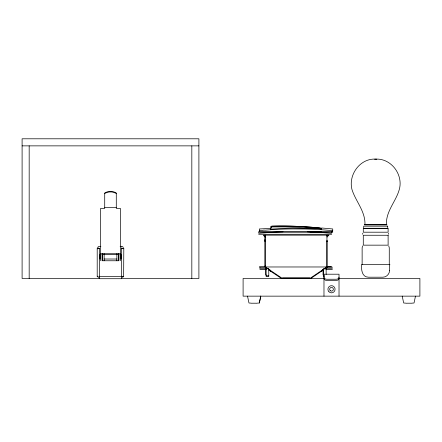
<?xml version="1.0" encoding="UTF-8"?>
<svg xmlns="http://www.w3.org/2000/svg" width="442" height="442" viewBox="0 0 442 442"><rect width="100%" height="100%" fill="white"/><g stroke="black" fill="none" stroke-linecap="round" stroke-linejoin="round"><path stroke-width="0.66" d="M259.62 231.265L259.382 230.829M259.382 230.183C260.183 231.58 263.725 229.591 265.04 230.183A327.202 327.202 0 0 1 293.416 228.945L304.4 228.995A327.202 327.202 0 0 1 327.097 230.183L332.754 230.564M271.001 226.984L271.139 227.763M321.207 229.094L321.224 228.652M270.88 229.757L271.012 226.216L272.101 226.177A367.921 367.921 0 0 1 320.141 228.022L321.224 228.144L321.179 229.321M386.446 224.47C385.783 210.453 397.176 200.414 399.772 187.458C402.397 172.822 389.833 157.479 374.595 159.225M362.744 233.172L362.744 234.282M388.656 234.282L388.656 233.172M123.522 276.714C124.44 275.99 122.384 277.681 121.644 276.731A1.155 0.47 0 0 1 121.826 276.162M259.332 302.997L260.78 296.146L259.332 302.997L256.548 303.206M415.48 296.146L414.032 302.997L411.253 303.206M123.644 276.731L123.799 248.548M97.201 276.493L97.201 248.548L98.356 248.133L99.511 248.548L99.522 278.714L121.489 278.714L121.489 248.548M99.511 248.548C99.975 248.89 97.323 247.271 97.334 248.736M123.76 276.615L122.346 276.952L121.6 276.3M362.661 245.901L362.131 247.752L362.131 264.565M98.881 277.974L98.826 277.593M97.516 247.421L98.942 246.371L100.898 246.299M321.566 270.648L323.141 269.454A4.757 0.376 -33.5 0 1 325.671 267.753L326.942 266.974L265.316 266.974L282.062 278.228L310.218 278.228L323.947 268.957M310.787 278.488L323.141 270.095A4.757 0.376 -33.5 0 1 323.947 269.537M323.141 270.15L321.566 271.294M326.964 266.974L326.472 267.283L326.472 266.974M332.693 231.243L332.754 228.962L321.704 228L321.704 229.083M104.715 193.524L105.295 193.193A10.409 9.558 0 0 1 115.705 193.193L116.285 193.524M121.644 248.343L123.644 248.343M321.704 228.746L293.035 228.1A327.621 327.621 0 0 0 276.007 228.84L270.432 229.16M321.196 228.884L319.461 228.818M270.344 228.42L259.382 228.962L259.382 231.21M22.1 145.866L198.9 145.866M104.715 207.552L116.285 207.552M364.528 224.47L386.872 224.47M364.528 224.912L386.872 224.912M259.382 231.608L332.754 231.608M259.382 232.249L332.754 232.249M258.664 234.266L331.727 234.266M263.432 235.15L328.848 235.15M263.432 235.796L265.178 235.796M327.102 235.796L328.848 235.796M264.355 236.034L265.344 236.034M326.92 236.034L327.456 236.034M264.819 236.918L265.598 236.918M326.914 236.918L327.439 236.918M264.355 240.012L265.128 240.012M264.819 240.896L265.598 240.896M326.903 240.896L327.439 240.896M264.819 241.542L265.598 241.542M326.903 241.542L327.439 241.542M120.125 246.299L121.5 246.299L121.5 247.155M100.671 253.818L120.329 253.818M102.058 254.233L118.942 254.233M104.085 259.023L116.915 259.023M265.504 266.09L264.846 266.09L264.846 235.619M326.831 266.532L330.87 266.532M259.415 266.532L265.636 266.532M326.997 266.532L331.931 266.532M259.879 267.416L266.753 267.416M325.279 267.416L332.401 267.416M265.968 267.62L265.316 267.62L265.316 235.15M326.494 267.62L326.964 267.62L326.964 240.57M259.415 267.858L260.067 267.858M259.879 268.742L268.487 268.742M323.876 268.742L332.401 268.742M259.879 269.388L266.382 269.388M325.898 269.388L332.401 269.388M266.189 274.93L265.67 274.93L265.67 268.758M323.859 274.93L323.041 274.93L323.041 270.128M266.139 275.814L268.769 275.814M323.511 275.814L324.323 275.814M99.522 276.405L121.489 276.405M324.323 276.46L323.511 276.46L323.511 268.957M282.466 277.825L309.814 277.825M99.472 278.466L22.1 278.466L22.1 138.794L198.9 138.794L198.9 278.466L121.528 278.466M324.279 278.466L243.1 278.466L243.1 296.146L419.9 296.146L419.9 278.466L338.721 278.466M251.747 303.206L248.968 302.997L247.52 296.146M252.161 303.206L256.139 303.206M406.447 303.206L403.668 302.997L402.22 296.146M406.861 303.206L410.839 303.206M376.805 159.225C360.639 157.341 347.942 174.551 352.02 189.69C355.766 201.464 365.401 211.326 364.954 224.47M309.748 231.818L321.102 232.199M313.168 231.381L321.085 231.685M318.798 228.752L314.124 228.304A366.959 366.959 0 0 0 278.079 226.917L270.985 226.956M122.069 246.371L123.495 247.421M121.644 248.752L121.716 248.791A1.155 0.414 0 0 1 121.754 248.288L123.594 248.305A1.155 0.414 0 0 1 123.556 248.807M97.5 248.824L97.201 248.548M270.714 270.648L270.095 270.167M268.333 269.598L270.808 271.338L269.139 270.095M265.338 266.974L265.808 267.25L265.808 266.974M270.714 271.294L281.493 278.488M270.36 270.371L269.139 269.454A4.757 0.376 33.5 0 0 268.333 268.891M388.739 245.901L389.269 247.752L389.269 264.565M339.02 296.146L339.02 274.206L323.98 274.206L323.98 296.146M331.727 232.398L331.727 231.807L331.489 233.277L325.638 232.846A379.733 379.733 0 0 0 307.383 231.818M326.942 235.15L326.942 267.62M326.141 268.272L326.141 274.443M325.671 267.156L325.671 267.753M270.432 228.415L270.432 229.497M268.769 268.957L268.769 276.46L266.139 276.46L266.139 268.272M266.609 267.211L266.609 267.808M258.664 231.608L258.725 233.249L264.752 232.846A379.733 379.733 0 0 1 283.007 231.818M191.828 145.866L191.828 278.466M121.025 254.393L121.025 259.023M120.329 260.758L120.329 208.331L116.285 208.331L116.285 192.972L115.705 192.64A10.409 9.558 0 0 0 105.295 192.64L104.715 192.972L104.715 208.364L100.671 208.331L100.671 260.758M118.942 253.918L118.942 260.758M118.594 253.697L118.594 260.758L102.406 260.758L102.406 253.697M116.859 253.697L116.859 260.758M104.141 253.697L104.141 260.758M102.058 253.918L102.058 260.758M99.975 254.393L99.975 259.023M29.172 145.866L29.172 278.466M272.101 226.177A367.871 367.871 0 0 1 320.141 228.022M339.02 278.427A2.89 2.039 0 0 1 336.124 280.466L326.876 280.466A2.89 2.039 0 0 1 323.98 278.427M339.02 277.2A2.89 2.039 0 0 1 336.124 279.245L326.876 279.245A2.89 2.039 0 0 1 323.98 277.2M99.168 276.162A1.144 0.47 0 0 1 99.168 276.825A1.144 0.47 0 0 1 97.544 276.825A1.144 0.47 0 0 1 97.544 276.162M389.54 270.421C389.606 273.979 386.501 277.2 382.938 277.206L368.462 277.206C361.733 277.106 361.335 269.476 361.506 264.565L389.894 264.565L389.54 265.592L389.54 270.421M387.711 226.166L363.689 226.166L363.689 228.271L387.711 228.271L387.711 226.166M388.115 228.674L363.285 228.674L363.285 232.199L388.115 232.199L388.115 228.674M388.115 235.255L363.285 235.255L363.285 245.155L388.115 245.155L388.115 235.255M265.338 266.366L264.868 266.09L265.338 266.399M328.964 291.803A3.586 3.586 0 0 0 334.964 290.195A3.586 3.586 0 0 0 330.572 285.803A3.586 3.586 0 0 0 328.964 291.803M330.191 290.576A1.851 1.851 0 0 0 333.29 289.748A1.851 1.851 0 0 0 331.019 287.482A1.851 1.851 0 0 0 330.191 290.576"/></g></svg>
